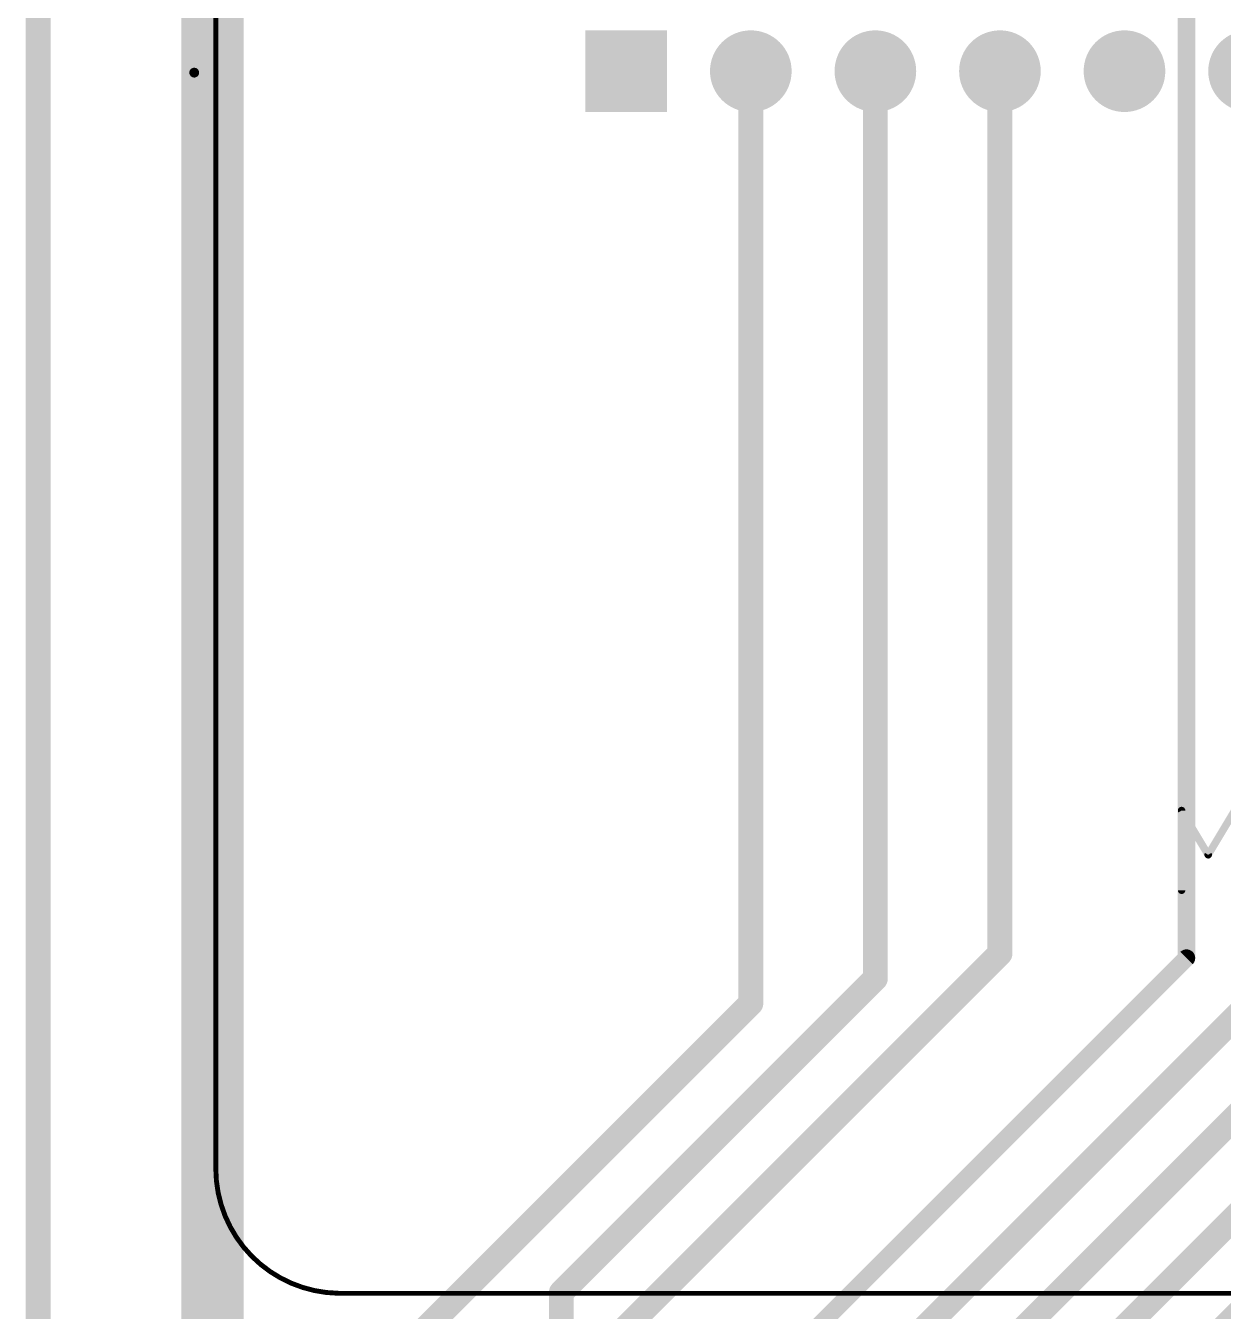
# Model space of a CAD drawing. Extents: x -0.1 to 95.8, y -0.3 to 95.8.
# Drawn here: x -0.13 to 24.29, y 25.02 to 51.23 of the extents above; entities that cross this region are included whole.
import ezdxf

# ---------------------------------------------------------------- set-up
doc = ezdxf.new("R2010")
doc.units = 0
for name, color, linetype in [('1', 12, 'CONTINUOUS'), ('16', 132, 'CONTINUOUS'), ('17', 110, 'CONTINUOUS'), ('21', 253, 'CONTINUOUS'), ('25', 253, 'CONTINUOUS')]:
    doc.layers.add(name, color=color, linetype=linetype)

# ---------------------------------------------------------------- blocks, each defined once
blk = doc.blocks.new('SQUAREP')
blk.add_solid([(-0.5, -0.5), (0.5, -0.5), (-0.5, 0.5), (0.5, 0.5)])
blk = doc.blocks.new('ROUNDP')
at = {"const_width": 0.5}
blk.add_lwpolyline([(0, -0.25, 1), (0, 0.25, 1), (0, -0.25)], format="xyb", dxfattribs=at)

msp = doc.modelspace()

# ---------------------------------------------------------------- linework, layer by layer
at = {"layer": '1'}
for points, const_width in [([(3.683, 22.8846), (3.683, 52.832)], 1.27), ([(23.5438, 32.2213), (23.5438, 51.5703)], 0.3556), ([(14.6685, 23.346), (23.5438, 32.2213)], 0.3556)]:
    msp.add_lwpolyline(points, dxfattribs=dict(at, const_width=const_width))
at = {"layer": '1', "const_width": 0.1778}
for points in [[(23.4549, 32.2213, 1), (23.6327, 32.2213)], [(23.6067, 32.1584, 1), (23.4809, 32.2841)]]:
    msp.add_lwpolyline(points, format="xyb", dxfattribs=at)
at = {"layer": '16', "const_width": 0.508}
for points in [[(0.127, 0), (0.127, 95.504)], [(14.6595, 31.2965), (14.6595, 50.306)], [(17.1995, 31.8045), (17.1995, 50.306)], [(19.7395, 32.3125), (19.7395, 50.306)], [(17.907, 24.384), (31.115, 37.592)], [(19.177, 23.622), (33.147, 37.592)], [(35.179, 37.592), (20.447, 22.86)], [(21.717, 22.098), (37.211, 37.592)], [(11.9634, 24.5364), (19.7395, 32.3125)], [(10.795, 25.4), (17.1995, 31.8045)], [(8.001, 24.638), (14.6595, 31.2965)], [(10.795, 8.128), (10.795, 25.4)]]:
    msp.add_lwpolyline(points, dxfattribs=at)
at = {"layer": '16', "const_width": 0.254}
for points in [[(14.7865, 50.306, 1), (14.5325, 50.306)], [(17.3265, 50.306, 1), (17.0725, 50.306)], [(19.8665, 50.306, 1), (19.6125, 50.306)], [(19.8293, 32.2227, 1), (19.6497, 32.4023)], [(19.6125, 32.3125, 1), (19.8665, 32.3125)], [(17.2893, 31.7147, 1), (17.1097, 31.8943)], [(17.0725, 31.8045, 1), (17.3265, 31.8045)], [(14.7493, 31.2067, 1), (14.5697, 31.3863)], [(14.5325, 31.2965, 1), (14.7865, 31.2965)], [(10.922, 25.4, 1), (10.668, 25.4)], [(10.7052, 25.4898, 1), (10.8848, 25.3102)]]:
    msp.add_lwpolyline(points, format="xyb", dxfattribs=at)
at = {"layer": '21', "const_width": 0.1}
for points in [[(3.7495, 52.846), (3.7495, 27.926)], [(6.2495, 25.386), (66.2495, 25.386)]]:
    msp.add_lwpolyline(points, dxfattribs=at)
at = {"layer": '21'}
for points, const_width in [([(3.3095, 50.326, 1), (3.3095, 50.226)], 0.1), ([(3.3095, 50.226, 1), (3.3095, 50.326)], 0.1), ([(3.3095, 50.351, 1), (3.3095, 50.301)], 0.05), ([(3.3095, 50.301, 1), (3.3095, 50.351)], 0.05), ([(3.3095, 50.251, 1), (3.3095, 50.201)], 0.05), ([(3.3095, 50.201, 1), (3.3095, 50.251)], 0.05), ([(3.7495, 27.926, 0.4091), (6.2495, 25.386)], 0.1), ([(3.7745, 27.926, 1), (3.7245, 27.926)], 0.05), ([(3.7245, 27.926, 1), (3.7745, 27.926)], 0.05), ([(6.2495, 25.411, 1), (6.2495, 25.361)], 0.05), ([(6.2491, 25.361, 1), (6.2499, 25.411)], 0.05)]:
    msp.add_lwpolyline(points, format="xyb", dxfattribs=dict(at, const_width=const_width))
at = {"layer": '25', "const_width": 0.1524}
for points in [[(23.4442, 33.6042), (23.4442, 35.2298)], [(23.4442, 35.2298), (23.9861, 34.3267)], [(23.9861, 34.3267), (24.5279, 35.2298)]]:
    msp.add_lwpolyline(points, dxfattribs=at)
at = {"layer": '25', "const_width": 0.0762}
for points in [[(23.4823, 35.2298, 1), (23.4061, 35.2298)], [(23.4769, 35.2494, 1), (23.4115, 35.2102)], [(23.9534, 34.3463, 1), (24.0187, 34.3071)], [(23.9534, 34.3071, 1), (24.0187, 34.3463)], [(23.4061, 33.6042, 1), (23.4823, 33.6042)]]:
    msp.add_lwpolyline(points, format="xyb", dxfattribs=at)

# ---------------------------------------------------------------- block references
at = {"layer": '17', "xscale": 1.665, "yscale": 1.665}
for name, p in [('SQUAREP', (12.1195, 50.306)), ('SQUAREP', (12.1195, 50.306)), ('ROUNDP', (14.6595, 50.306)), ('ROUNDP', (14.6595, 50.306)), ('ROUNDP', (17.1995, 50.306)), ('ROUNDP', (17.1995, 50.306)), ('ROUNDP', (19.7395, 50.306)), ('ROUNDP', (19.7395, 50.306)), ('ROUNDP', (22.2795, 50.306)), ('ROUNDP', (22.2795, 50.306)), ('ROUNDP', (24.8195, 50.306)), ('ROUNDP', (24.8195, 50.306))]:
    msp.add_blockref(name, p, dxfattribs=at)

doc.saveas('drawing.dxf')
